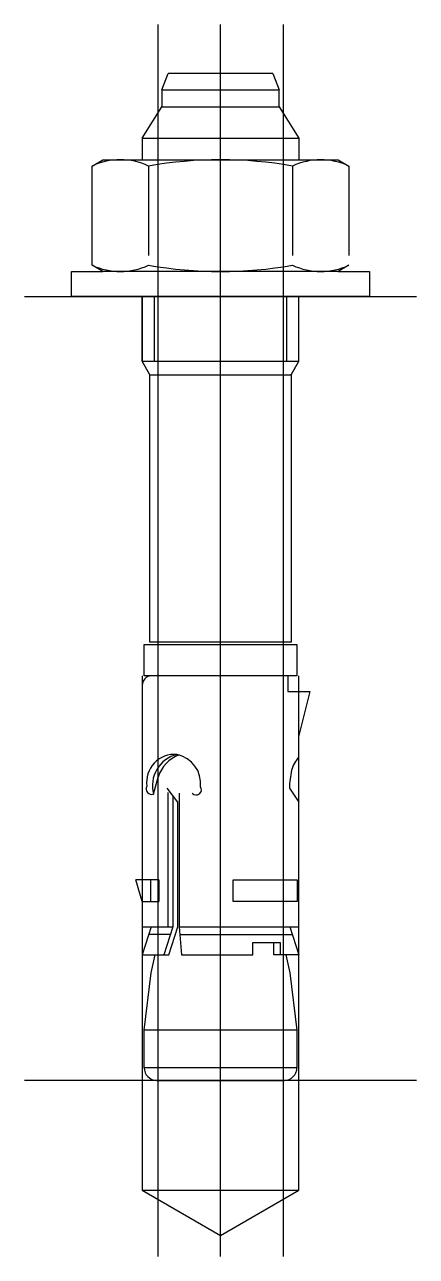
# Model space of a CAD drawing. Extents: x -12.5 to 12.5, y -61.2 to 17.4.
import ezdxf

# ---------------------------------------------------------------- set-up
doc = ezdxf.new("R2010")
doc.units = 0
doc.layers.get('0').update_dxf_attribs({"linetype": 'CONTINUOUS'})

msp = doc.modelspace()

# ---------------------------------------------------------------- linework, layer by layer
at = {"linetype": 'CONTINUOUS'}
for p, q in [((-4, 17.35), (-4, -61.23)), ((0, -61.23), (0, 17.35)), ((4, 17.35), (4, -61.23)), ((-3.75, 13.2), (-3.35, 14.23)), ((3.35, 14.23), (-3.35, 14.23)), ((3.35, 14.23), (3.75, 13.2)), ((-3.75, 13.2), (-3.75, 12.1)), ((-3.75, 13.2), (3.75, 13.2)), ((3.75, 12.1), (3.75, 13.2)), ((-5, 10.1), (-3.75, 12.1)), ((-3.75, 12.1), (3.75, 12.1)), ((3.75, 12.1), (5, 10.1)), ((-5, 10.1), (5, 10.1)), ((-5, 10.1), (-5, 8.73)), ((5, 10.1), (5, 8.73)), ((-8.19, 8.33), (-7.5, 8.73)), ((-7.5, 8.73), (7.5, 8.73)), ((7.5, 8.73), (8.19, 8.33)), ((-8.19, 2), (-8.19, 8.33)), ((-4.59, 8.33), (-4.59, 2.62)), ((4.6, 8.33), (4.6, 2.62)), ((8.19, 8.33), (8.19, 2.62)), ((-9.5, 1.6), (-7.5, 1.6)), ((-9.5, 0), (-9.5, 1.6)), ((-7.5, 1.6), (-8.19, 2)), ((7.5, 1.6), (-7.5, 1.6)), ((8.19, 2), (7.5, 1.6)), ((7.5, 1.6), (9.5, 1.6)), ((9.5, 1.6), (9.5, 0)), ((-12.5, 0), (12.5, 0)), ((9.5, 0), (-9.5, 0)), ((-5, 0), (-5, -4.13)), ((-5, -4.13), (-5, 0)), ((-4.23, 0), (-4.23, -4.13)), ((4.23, -4.13), (4.23, 0)), ((5, -4.13), (5, 0)), ((-4.5, -5), (-5, -4.13)), ((-5, -4.13), (5, -4.13)), ((4.5, -5), (5, -4.13)), ((-4.5, -22.05), (-4.5, -5)), ((-4.5, -5), (4.5, -5)), ((4.5, -5), (4.5, -22.05)), ((-4.87, -22.2), (4.88, -22.2)), ((-4.87, -24.2), (-4.87, -22.2)), ((4.5, -22.05), (-4.5, -22.05)), ((4.88, -22.2), (4.88, -24.2)), ((-5, -24.2), (-5, -57)), ((4.88, -24.2), (-4.87, -24.2)), ((2, -24.2), (-4, -24.2)), ((4.3, -24.2), (4.3, -25.2)), ((5, -57), (5, -24.2)), ((4.3, -25.2), (5.7, -25.2)), ((5.7, -25.2), (5, -28)), ((-4.27, -31.74), (-3.97, -30.65)), ((-2.73, -32.25), (-3.4, -31.36)), ((4.4, -31.36), (5, -32.25)), ((-3.34, -40.2), (-3.34, -31.64)), ((-3.05, -31.82), (-3.05, -40.2)), ((-2.64, -31.69), (-2.64, -40.2)), ((-2.73, -40.2), (-2.73, -32.25)), ((-5, -38.6), (-5.4, -37.2)), ((-3.93, -37.2), (-5.4, -37.2)), ((-4.47, -37.2), (-4.47, -38.6)), ((-3.93, -37.2), (-3.93, -38.6)), ((0.8, -38.6), (0.8, -37.2)), ((0.8, -37.2), (4.9, -37.2)), ((4.9, -37.2), (4.9, -38.6)), ((-5, -38.6), (-3.93, -38.6)), ((4.9, -38.6), (0.8, -38.6)), ((-4.43, -40.2), (-5, -42)), ((-5, -40.2), (-3.05, -40.2)), ((-3.21, -40.7), (-4.59, -40.7)), ((-3.05, -40.2), (-3.62, -42)), ((-3.3, -42), (-2.73, -40.2)), ((-2.64, -40.2), (-2.49, -42)), ((-2.64, -40.2), (5, -40.2)), ((-2.6, -40.7), (4.59, -40.7)), ((4.43, -40.2), (5, -42)), ((2.06, -42), (2.06, -41.2)), ((2.06, -41.2), (3.81, -41.2)), ((3.41, -42), (3.41, -41.2)), ((3.81, -41.2), (3.81, -42)), ((-5, -42), (-3.3, -42)), ((-4.43, -43.15), (-4.16, -42)), ((-2.49, -42), (2.06, -42)), ((5, -42), (3.41, -42)), ((4.16, -42), (4.43, -43.15)), ((-4.87, -46.8), (-4.43, -43.15)), ((4.43, -43.15), (4.88, -46.8)), ((4.88, -46.8), (-4.87, -46.8)), ((-4.87, -49.2), (-4.87, -46.8)), ((4.88, -46.8), (4.88, -49.2)), ((4.88, -49.2), (-4.87, -49.2)), ((12.5, -50), (-12.5, -50)), ((12.5, -50), (-12.5, -50)), ((12.5, -50), (-12.5, -50)), ((12.5, -50), (-12.5, -50)), ((12.5, -50), (-12.5, -50)), ((-4.07, -50), (4.08, -50)), ((-5, -57), (0, -59.89)), ((-5, -57), (5, -57)), ((0, -59.89), (5, -57))]:
    msp.add_line(p, q, dxfattribs=at)
for centre, radius, start, end in [((-6.39, 4.48), 4.25, 64.94238, 115.05762), ((0.005, -17.972), 26.7, 80.09021, 99.90979), ((6.395, 4.478), 4.25, 65.01677, 114.98323), ((-6.39, 5.85), 4.25, 244.94238, 295.05762), ((0.005, 28.302), 26.7, 260.09021, 279.90979), ((6.395, 5.852), 4.25, 245.01677, 294.98323), ((-4.4, -24.8), 0.6, 90, 180), ((-2.937, -30.983), 1.78, 84.93287, 187.97492), ((-2.292, -31.201), 2.05, 103.76847, 195.24108), ((-1.95, -31.223), 2.1, 109.18848, 164.15631), ((-3.17, -31.08), 1.91, 354.28063, 78.20293), ((6.365, -30.673), 1.88, 136.53771, 166.05039), ((10.059, -31.476), 5.66, 167.17529, 178.82217), ((-4.381, -31.398), 0.36, 152.23917, 288.0318), ((-1.557, -31.452), 0.34, 224.42354, 32.36679), ((-4.07, -49.2), 0.8, 180, 270), ((4.08, -49.2), 0.8, 270, 0)]:
    msp.add_arc(centre, radius, start, end, dxfattribs=at)

doc.saveas('drawing.dxf')
